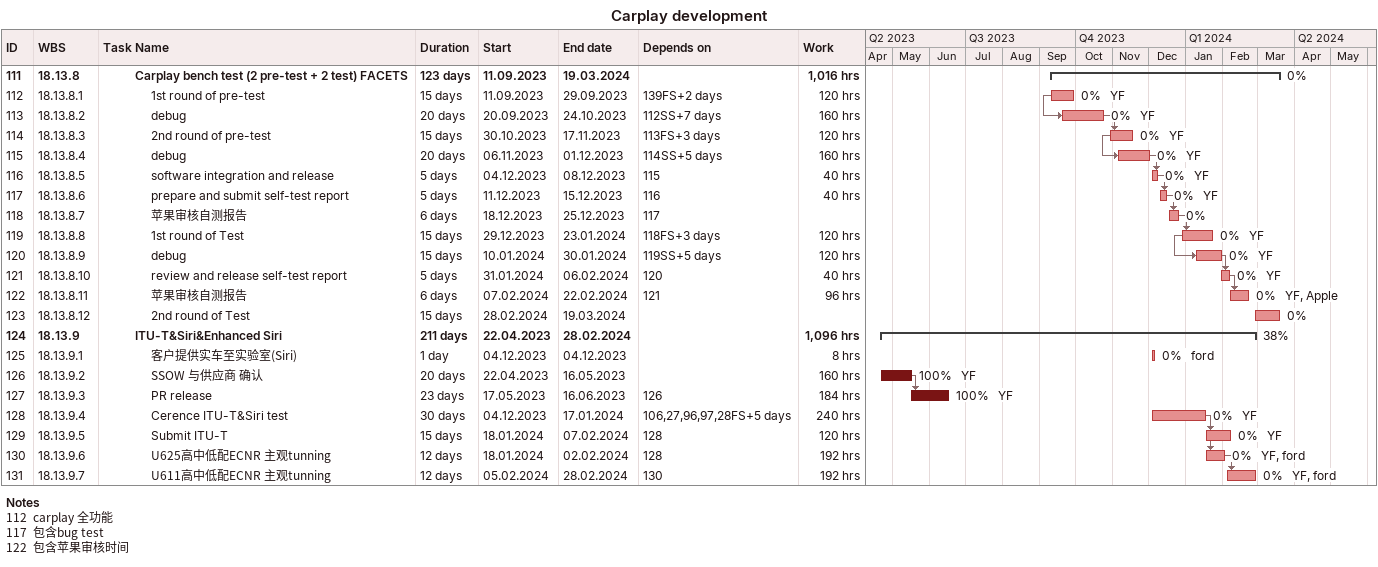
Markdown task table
Carplay development

| ID | WBS | Task | Duration | Start | Finish | Predecessors | Resources | % complete | Work (h) |
|---|---|---|---|---|---|---|---|---|---|
| 111 | 18.13.8 | **Carplay bench test (2 pre-test + 2 test) FACETS** | 123d | 2023-09-11 | 2024-03-19 |  |  | 0 | 1016 |
| 112 | 18.13.8.1 | 1st round of pre-test | 15d | 2023-09-11 | 2023-09-29 | 139FS+2d | YF | 0 | 120 |
| 113 | 18.13.8.2 | debug | 20d | 2023-09-20 | 2023-10-24 | 112SS+7d | YF | 0 | 160 |
| 114 | 18.13.8.3 | 2nd round of pre-test | 15d | 2023-10-30 | 2023-11-17 | 113FS+3d | YF | 0 | 120 |
| 115 | 18.13.8.4 | debug | 20d | 2023-11-06 | 2023-12-01 | 114SS+5d | YF | 0 | 160 |
| 116 | 18.13.8.5 | software integration and release | 5d | 2023-12-04 | 2023-12-08 | 115 | YF | 0 | 40 |
| 117 | 18.13.8.6 | prepare and submit self-test report | 5d | 2023-12-11 | 2023-12-15 | 116 | YF | 0 | 40 |
| 118 | 18.13.8.7 | 苹果审核自测报告 | 6d | 2023-12-18 | 2023-12-25 | 117 |  | 0 |  |
| 119 | 18.13.8.8 | 1st round of Test | 15d | 2023-12-29 | 2024-01-23 | 118FS+3d | YF | 0 | 120 |
| 120 | 18.13.8.9 | debug | 15d | 2024-01-10 | 2024-01-30 | 119SS+5d | YF | 0 | 120 |
| 121 | 18.13.8.10 | review and release self-test report | 5d | 2024-01-31 | 2024-02-06 | 120 | YF | 0 | 40 |
| 122 | 18.13.8.11 | 苹果审核自测报告 | 6d | 2024-02-07 | 2024-02-22 | 121 | YF, Apple | 0 | 96 |
| 123 | 18.13.8.12 | 2nd round of Test | 15d | 2024-02-28 | 2024-03-19 |  |  | 0 |  |
| 124 | 18.13.9 | **ITU-T&Siri&Enhanced Siri** | 211d | 2023-04-22 | 2024-02-28 |  |  | 38 | 1096 |
| 125 | 18.13.9.1 | 客户提供实车至实验室(Siri) | 1d | 2023-12-04 | 2023-12-04 |  | ford | 0 | 8 |
| 126 | 18.13.9.2 | SSOW 与供应商 确认 | 20d | 2023-04-22 | 2023-05-16 |  | YF | 100 | 160 |
| 127 | 18.13.9.3 | PR release | 23d | 2023-05-17 | 2023-06-16 | 126 | YF | 100 | 184 |
| 128 | 18.13.9.4 | Cerence ITU-T&Siri test | 30d | 2023-12-04 | 2024-01-17 | 106, 27, 96, 97, 28FS+5d | YF | 0 | 240 |
| 129 | 18.13.9.5 | Submit ITU-T | 15d | 2024-01-18 | 2024-02-07 | 128 | YF | 0 | 120 |
| 130 | 18.13.9.6 | U625高中低配ECNR 主观tunning | 12d | 2024-01-18 | 2024-02-02 | 128 | YF, ford | 0 | 192 |
| 131 | 18.13.9.7 | U611高中低配ECNR 主观tunning | 12d | 2024-02-05 | 2024-02-28 | 130 | YF, ford | 0 | 192 |

Notes
- 112: carplay 全功能
- 117: 包含bug test
- 122: 包含苹果审核时间
